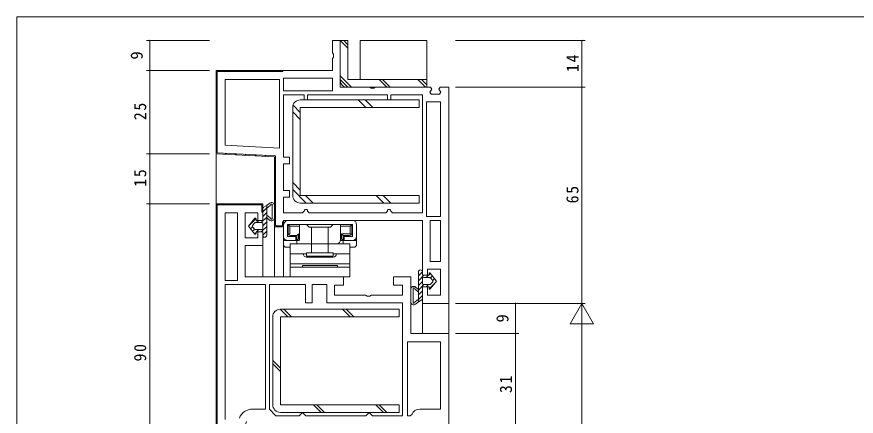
# Model space of a CAD drawing. Units: millimetres on the paper. Extents: x -420 to 373, y -297 to 267.
# Drawn here: x -417.7 to -165.2, y 144.4 to 264.4 of the extents above; entities that cross this region are included whole.
import ezdxf
from ezdxf.enums import TextEntityAlignment as Align

# ---------------------------------------------------------------- set-up
doc = ezdxf.new("R2010")
doc.units = ezdxf.units.MM
for name, color, linetype, lineweight in [('0-1_YKK_ZWAK', 7, 'Continuous', 9), ('0-3_YKK_12', 2, 'Continuous', 9), ('0-4_YKK_D', 6, 'Continuous', 9), ('0-6_YKK_13', 4, 'Continuous', 9), ('0-7_YKK_11', 7, 'Continuous', 9)]:
    doc.layers.add(name, color=color, linetype=linetype, lineweight=lineweight)
doc.styles.add('ＭＳ ゴシック', font='')
doc.styles.get('ＭＳ ゴシック').set_extended_font_data('MS Gothic')

msp = doc.modelspace()

# ---------------------------------------------------------------- linework, layer by layer
at = {"layer": '0-1_YKK_ZWAK'}
for p in [(-417.7, -260.6), (352.3, 264.4)]:
    msp.add_line(p, (-417.7, 264.4), dxfattribs=at)
at = {"layer": '0-3_YKK_12'}
for p, q in [((-357.725, 223.72), (-357.725, 4.395)), ((-340.225, 201.746), (-340.225, 186.246)), ((-337.525, 201.746), (-337.525, 186.246)), ((-343.725, 196.146), (-343.725, 186.246)), ((-295.725, 178.746), (-295.725, 169.246)), ((-287.725, 178.746), (-287.725, 4.395))]:
    msp.add_line(p, q, dxfattribs=at)
at = {"layer": '0-4_YKK_D'}
for p, q in [((-359.72, 257.246), (-378.725, 257.246)), ((-377.725, 257.246), (-377.725, 248.246)), ((-285.725, 257.246), (-246.725, 257.246)), ((-247.725, 243.246), (-247.725, 257.246)), ((-359.72, 248.246), (-378.725, 248.246)), ((-359.72, 248.246), (-378.725, 248.246)), ((-377.725, 248.246), (-377.725, 223.246)), ((-285.725, 243.246), (-246.725, 243.246)), ((-285.725, 243.246), (-246.725, 243.246)), ((-247.725, 243.246), (-247.725, 178.246)), ((-359.719, 223.246), (-378.725, 223.246)), ((-359.719, 223.246), (-378.725, 223.246)), ((-377.725, 223.246), (-377.725, 208.246)), ((-359.719, 208.246), (-378.725, 208.246)), ((-359.719, 208.246), (-378.725, 208.246)), ((-377.725, 208.246), (-377.725, 118.246)), ((-285.725, 178.246), (-246.725, 178.246)), ((-285.725, 178.246), (-266.725, 178.246)), ((-285.725, 178.246), (-246.725, 178.246)), ((-267.725, 178.246), (-267.725, 169.246)), ((-247.725, 178.246), (-251.225, 172.184)), ((-247.725, 178.246), (-244.225, 172.184)), ((-247.725, 178.246), (-247.725, 166.121)), ((-251.225, 172.184), (-244.225, 172.184)), ((-285.725, 169.246), (-266.725, 169.246)), ((-285.725, 169.246), (-266.725, 169.246)), ((-267.725, 169.246), (-267.725, 138.246)), ((-247.725, 171.246), (-247.725, -165.754))]:
    msp.add_line(p, q, dxfattribs=at)
for centre, start, end in [((-377.725, 257.246), 90, 270), ((-377.725, 257.246), 270, 90), ((-247.725, 257.246), 90, 270), ((-247.725, 257.246), 270, 90), ((-377.725, 248.246), 90, 270), ((-377.725, 248.246), 90, 270), ((-377.725, 248.246), 270, 90), ((-377.725, 248.246), 270, 90), ((-247.725, 243.246), 90, 270), ((-247.725, 243.246), 90, 270), ((-247.725, 243.246), 270, 90), ((-247.725, 243.246), 270, 90), ((-377.725, 223.246), 90, 270), ((-377.725, 223.246), 90, 270), ((-377.725, 223.246), 270, 90), ((-377.725, 223.246), 270, 90), ((-377.725, 208.246), 90, 270), ((-377.725, 208.246), 90, 270), ((-377.725, 208.246), 270, 90), ((-377.725, 208.246), 270, 90), ((-267.725, 178.246), 90, 270), ((-267.725, 178.246), 270, 90), ((-267.725, 169.246), 90, 270), ((-267.725, 169.246), 90, 270), ((-267.725, 169.246), 270, 90), ((-267.725, 169.246), 270, 90)]:
    msp.add_arc(centre, 0.106, start, end, dxfattribs=at)
at = {"layer": '0-6_YKK_13'}
for p, q in [((-320.425, 257.246), (-318.125, 257.246)), ((-320.425, 245.246), (-320.425, 257.246)), ((-320.425, 257.246), (-318.125, 254.946)), ((-319.364, 257.246), (-318.125, 256.007)), ((-318.125, 257.246), (-318.125, 245.546)), ((-314.425, 257.246), (-314.425, 245.546)), ((-320.425, 246.64), (-317.031, 243.246)), ((-320.425, 245.579), (-318.092, 243.246)), ((-318.125, 245.546), (-294.425, 245.546)), ((-308.725, 245.546), (-306.425, 243.246)), ((-307.664, 245.546), (-305.364, 243.246)), ((-297.058, 245.546), (-294.758, 243.246)), ((-295.996, 245.546), (-294.425, 243.975)), ((-294.425, 245.546), (-294.425, 243.246)), ((-294.425, 243.246), (-318.425, 243.246)), ((-334.615, 237.85), (-332.426, 235.66)), ((-314.999, 239.446), (-312.699, 237.146)), ((-312.876, 239.446), (-310.576, 237.146)), ((-334.725, 210.745), (-334.726, 237.145)), ((-334.726, 235.837), (-332.426, 233.537)), ((-334.725, 214.626), (-332.425, 212.326)), ((-334.725, 212.503), (-330.667, 208.445)), ((-330.844, 210.745), (-328.544, 208.445)), ((-309.633, 210.746), (-307.333, 208.446)), ((-307.51, 210.746), (-305.21, 208.446)), ((-343.725, 205.833), (-342.525, 207.033)), ((-342.525, 206.913), (-341.546, 207.74)), ((-342.525, 198.746), (-342.525, 207.713)), ((-340.925, 203.751), (-340.926, 207.957)), ((-340.225, 203.984), (-340.225, 207.718)), ((-343.725, 206.873), (-343.725, 203.246)), ((-343.725, 204.418), (-342.525, 205.618)), ((-342.525, 204.788), (-341.546, 203.961)), ((-348.025, 201.496), (-346.084, 203.871)), ((-347.861, 201.697), (-345.739, 203.818)), ((-346.224, 202.435), (-346.837, 201.685)), ((-345.992, 202.546), (-344.025, 202.546)), ((-345.725, 203.743), (-345.725, 203.246)), ((-345.725, 203.246), (-343.725, 203.246)), ((-345.597, 202.546), (-344.898, 203.246)), ((-344.183, 202.546), (-342.525, 204.204)), ((-343.725, 201.59), (-342.525, 202.79)), ((-343.725, 202.246), (-343.725, 200.746)), ((-342.525, 203.989), (-341.704, 203.295)), ((-336.321, 203.218), (-316.721, 203.218)), ((-336.321, 202.018), (-316.721, 202.018)), ((-336.321, 198.418), (-336.321, 202.018)), ((-336.221, 202.018), (-334.221, 202.018)), ((-336.221, 202.018), (-336.221, 200.018)), ((-317.621, 202.018), (-335.421, 202.018)), ((-332.721, 197.418), (-332.721, 202.018)), ((-329.721, 201.218), (-330.521, 202.018)), ((-330.117, 202.018), (-322.926, 202.018)), ((-323.321, 201.218), (-322.521, 202.018)), ((-320.321, 197.418), (-320.321, 202.018)), ((-318.821, 202.018), (-316.821, 202.018)), ((-316.821, 200.018), (-316.821, 202.018)), ((-316.721, 198.418), (-316.721, 202.018)), ((-315.521, 202.018), (-315.521, 198.418)), ((-348.025, 201.496), (-346.084, 199.12)), ((-347.405, 200.738), (-346.837, 201.306)), ((-346.837, 201.306), (-346.224, 200.556)), ((-346.769, 199.959), (-346.199, 200.529)), ((-346.133, 199.181), (-345.725, 199.59)), ((-344.025, 200.446), (-345.991, 200.446)), ((-345.725, 199.746), (-345.725, 199.248)), ((-345.725, 199.746), (-343.725, 199.746)), ((-345.569, 199.746), (-344.869, 200.446)), ((-344.155, 199.746), (-342.525, 201.376)), ((-343.725, 199.746), (-343.725, 198.746)), ((-343.724, 198.762), (-342.525, 199.962)), ((-337.521, 198.418), (-337.521, 201.518)), ((-336.321, 200.018), (-336.121, 200.018)), ((-336.121, 199.418), (-336.121, 201.318)), ((-335.621, 201.518), (-335.916, 201.813)), ((-335.621, 201.518), (-332.721, 201.518)), ((-335.621, 199.218), (-335.621, 201.518)), ((-329.721, 201.218), (-323.321, 201.218)), ((-329.021, 201.218), (-324.021, 201.218)), ((-329.021, 193.518), (-329.021, 201.218)), ((-324.021, 193.518), (-324.021, 201.218)), ((-317.421, 199.218), (-317.421, 201.518)), ((-316.921, 199.418), (-316.921, 201.318)), ((-316.921, 200.018), (-316.721, 200.018)), ((-315.521, 196.718), (-315.521, 200.018)), ((-342.869, 198.203), (-342.582, 198.49)), ((-337.521, 197.218), (-332.704, 197.218)), ((-337.521, 197.218), (-337.521, 195.718)), ((-333.771, 198.418), (-336.321, 198.418)), ((-336.321, 197.218), (-333.771, 197.218)), ((-335.621, 199.218), (-335.916, 198.923)), ((-333.521, 198.718), (-335.421, 198.718)), ((-333.771, 197.218), (-333.771, 198.418)), ((-333.521, 198.718), (-333.021, 199.218)), ((-333.521, 196.218), (-333.521, 198.718)), ((-333.021, 197.718), (-333.021, 199.218)), ((-320.338, 197.218), (-315.521, 197.218)), ((-320.321, 197.718), (-320.021, 197.718)), ((-317.421, 199.218), (-320.021, 199.218)), ((-319.521, 198.718), (-320.021, 199.218)), ((-319.521, 196.218), (-319.521, 198.718)), ((-317.621, 198.718), (-319.521, 198.718)), ((-316.721, 198.418), (-319.271, 198.418)), ((-319.271, 197.218), (-319.271, 198.418)), ((-319.271, 197.218), (-316.721, 197.218)), ((-317.421, 199.218), (-317.126, 198.923)), ((-337.521, 195.718), (-337.021, 195.218)), ((-337.021, 195.218), (-335.521, 195.218)), ((-317.521, 196.218), (-335.521, 196.218)), ((-335.521, 196.218), (-335.521, 190.221)), ((-317.521, 190.222), (-317.521, 196.218)), ((-335.521, 193.218), (-330.521, 193.218)), ((-330.521, 193.518), (-322.521, 193.518)), ((-322.521, 192.218), (-330.521, 192.218)), ((-322.521, 193.518), (-322.521, 192.518)), ((-322.521, 193.218), (-317.521, 193.218)), ((-335.521, 190.221), (-317.521, 190.222)), ((-335.521, 190.221), (-317.521, 190.222)), ((-335.521, 186.246), (-335.521, 190.221)), ((-321.271, 189.222), (-321.271, 189.722)), ((-317.521, 190.222), (-317.521, 186.246)), ((-335.521, 189.221), (-317.521, 189.222)), ((-296.925, 187.746), (-296.925, 178.779)), ((-295.726, 187.729), (-296.925, 186.53)), ((-296.581, 188.288), (-296.868, 188.001)), ((-295.725, 186.746), (-295.725, 187.746)), ((-293.317, 187.311), (-293.725, 186.902)), ((-293.725, 186.746), (-293.725, 187.244)), ((-291.425, 184.996), (-293.367, 187.372)), ((-317.521, 186.246), (-335.521, 186.246)), ((-295.295, 186.746), (-296.925, 185.116)), ((-295.725, 184.902), (-296.925, 183.702)), ((-293.725, 186.746), (-295.725, 186.746)), ((-295.725, 184.246), (-295.725, 185.746)), ((-295.425, 186.046), (-293.459, 186.046)), ((-293.881, 186.746), (-294.581, 186.046)), ((-291.589, 184.795), (-293.711, 182.673)), ((-291.425, 184.996), (-293.366, 182.62)), ((-292.681, 186.532), (-293.251, 185.962)), ((-292.613, 185.186), (-293.226, 185.936)), ((-293.226, 184.056), (-292.613, 184.806)), ((-292.045, 185.754), (-292.613, 185.185)), ((-299.225, 182.508), (-299.225, 178.774)), ((-298.525, 182.741), (-298.525, 178.534)), ((-296.925, 181.704), (-297.909, 182.53)), ((-296.925, 182.503), (-297.751, 183.197)), ((-295.267, 183.946), (-296.925, 182.287)), ((-295.725, 182.073), (-296.925, 180.873)), ((-293.725, 183.246), (-295.725, 183.246)), ((-295.725, 179.618), (-295.725, 183.246)), ((-293.458, 183.946), (-295.425, 183.946)), ((-293.853, 183.946), (-294.553, 183.246)), ((-293.725, 182.748), (-293.725, 183.246)), ((-296.925, 179.578), (-297.909, 178.751)), ((-295.725, 180.659), (-296.925, 179.459)), ((-340.725, 147.845), (-340.725, 174.245)), ((-336.142, 174.245), (-338.442, 176.545)), ((-338.426, 176.545), (-302.726, 176.546)), ((-302.725, 174.246), (-338.425, 174.245)), ((-338.425, 174.245), (-338.425, 147.845)), ((-335.081, 174.245), (-337.381, 176.545)), ((-317.404, 174.246), (-319.704, 176.546)), ((-316.343, 174.246), (-318.643, 176.546)), ((-302.726, 176.546), (-302.725, 174.246)), ((-338.425, 158.851), (-340.725, 161.151)), ((-338.425, 157.79), (-340.725, 160.09)), ((-338.425, 147.845), (-302.725, 147.846)), ((-326.181, 145.545), (-328.481, 147.845)), ((-325.119, 145.545), (-327.419, 147.845)), ((-307.443, 145.546), (-309.743, 147.846)), ((-306.382, 145.546), (-308.682, 147.846)), ((-302.725, 147.846), (-302.725, 145.546)), ((-302.725, 145.546), (-338.425, 145.545))]:
    msp.add_line(p, q, dxfattribs=at)
for points in [[(-314.425, 257.246), (-294.425, 257.246), (-294.425, 245.546)], [(-332.426, 239.445), (-296.726, 239.446), (-296.726, 237.146), (-332.426, 237.145), (-332.425, 210.745), (-296.725, 210.746), (-296.725, 208.446), (-332.425, 208.445)], [(-343.57, 207.136), (-342.525, 207.713), (-341.704, 208.407)], [(-320.321, 201.518), (-317.421, 201.518), (-317.126, 201.813)], [(-333.521, 197.218), (-333.021, 197.718), (-332.721, 197.718)], [(-319.521, 197.218), (-320.021, 197.718), (-320.021, 199.218)], [(-315.521, 197.218), (-315.521, 195.718), (-316.021, 195.218), (-317.521, 195.218)], [(-330.521, 193.518), (-330.521, 192.518), (-322.521, 192.518)], [(-331.771, 189.222), (-331.771, 189.722), (-321.271, 189.722)], [(-295.88, 179.355), (-296.925, 178.779), (-297.75, 178.085)]]:
    msp.add_lwpolyline(points, dxfattribs=at)
for centre, radius, start, end in [((-318.425, 245.246), 2, 180, 270), ((-332.426, 237.145), 2.3, 90.00151, 180.00151), ((-332.425, 210.745), 2.3, 180.00151, 270.00151), ((-343.425, 206.873), 0.3, 118.8896, 180.00302), ((-341.122, 207.721), 0.897, 359.80255, 130.11365), ((-342.189, 208.506), 1, 310.04936, 332.44691), ((-341.125, 207.951), 0.2, 334.72615, 152.44691), ((-345.992, 202.246), 0.3, 90.00302, 140.75041), ((-345.927, 203.743), 0.202, 0.00302, 140.75041), ((-344.025, 202.246), 0.3, 0.00302, 90.00302), ((-341.125, 203.984), 0.9, 229.95668, 0.00302), ((-342.189, 203.196), 1, 27.55913, 49.95668), ((-341.125, 203.751), 0.2, 207.55913, 25.27989), ((-335.807, 201.581), 1.716, 107.45262, 182.1152), ((-335.421, 201.318), 0.7, 90.00151, 180.00151), ((-317.621, 201.318), 0.7, 0.00151, 90.00151), ((-316.721, 202.018), 1.2, 0.00151, 90.00151), ((-346.604, 201.496), 0.3, 140.75041, 219.25562), ((-345.991, 200.746), 0.3, 219.25562, 270.00302), ((-344.025, 200.746), 0.3, 270.00302, 0.00302), ((-345.927, 199.248), 0.202, 219.25562, 0.00302), ((-343.125, 198.746), 0.6, 180.00302, 0.00302), ((-336.321, 198.418), 1.2, 180.00151, 270.00151), ((-335.421, 199.418), 0.7, 180.00151, 270.00151), ((-321.521, 197.418), 1.2, 270.00151, 0.00151), ((-317.621, 199.418), 0.7, 270.00151, 0.00151), ((-316.721, 198.418), 1.2, 270.00151, 0.00151), ((-330.521, 193.218), 1, 180.00151, 270.00151), ((-322.521, 193.218), 1, 270.00151, 0.00151), ((-296.325, 187.746), 0.6, 0.00302, 180.00302), ((-293.523, 187.244), 0.202, 39.25562, 180.00302), ((-295.425, 185.746), 0.3, 90.00302, 180.00302), ((-293.459, 185.746), 0.3, 39.25562, 90.00302), ((-292.846, 184.996), 0.3, 320.75041, 39.25562), ((-298.328, 182.511), 0.897, 49.89241, 180.20349), ((-298.325, 182.741), 0.2, 27.55913, 205.27989), ((-297.269, 183.28), 0.986, 206.94604, 229.50815), ((-295.425, 184.246), 0.3, 180.00302, 270.00302), ((-293.523, 182.748), 0.202, 180.00302, 320.75041), ((-293.459, 184.246), 0.3, 270.00302, 320.75041), ((-296.025, 179.618), 0.3, 298.8896, 0.00302), ((-298.328, 178.771), 0.897, 179.80255, 310.11365), ((-298.325, 178.541), 0.2, 154.72615, 332.44691), ((-297.269, 178.002), 0.986, 130.49794, 153.06003), ((-338.425, 174.245), 2.3, 90.00151, 180.00151), ((-338.425, 147.845), 2.3, 180.00151, 270.00151)]:
    msp.add_arc(centre, radius, start, end, dxfattribs=at)
at = {"layer": '0-7_YKK_11'}
for p, q in [((-357.225, 248.246), (-337.725, 248.246)), ((-357.21, 248.246), (-356.91, 247.946)), ((-354.382, 248.246), (-354.082, 247.946)), ((-351.554, 248.246), (-351.254, 247.946)), ((-348.725, 248.246), (-348.425, 247.946)), ((-345.897, 248.246), (-345.597, 247.946)), ((-343.068, 248.246), (-342.768, 247.946)), ((-340.24, 248.246), (-339.94, 247.946)), ((-337.725, 248.246), (-337.725, 247.946)), ((-357.725, 245.932), (-357.425, 245.632)), ((-338.725, 245.546), (-338.725, 224.954)), ((-357.725, 243.104), (-357.425, 242.804)), ((-357.725, 240.275), (-357.425, 239.975)), ((-322.725, 242.146), (-337.525, 242.146)), ((-295.725, 205.546), (-295.725, 240.946)), ((-357.725, 237.447), (-357.425, 237.147)), ((-294.525, 204.446), (-294.525, 238.846)), ((-357.725, 234.618), (-357.425, 234.318)), ((-357.725, 231.79), (-357.425, 231.49)), ((-357.725, 228.962), (-357.425, 228.662)), ((-357.725, 226.133), (-357.425, 225.833)), ((-354.995, 223.403), (-354.678, 223.086)), ((-352.01, 223.247), (-351.693, 222.93)), ((-349.025, 223.09), (-348.708, 222.773)), ((-346.041, 222.934), (-345.724, 222.617)), ((-343.056, 222.777), (-342.739, 222.46)), ((-340.225, 219.947), (-339.925, 219.647)), ((-340.225, 217.118), (-339.925, 216.818)), ((-340.225, 214.29), (-339.925, 213.99)), ((-340.225, 211.462), (-339.925, 211.162)), ((-357.579, 208.099), (-357.367, 207.887)), ((-354.897, 208.246), (-354.597, 207.946)), ((-352.068, 208.246), (-351.768, 207.946)), ((-349.24, 208.246), (-348.94, 207.946)), ((-346.411, 208.246), (-346.111, 207.946)), ((-340.225, 208.633), (-339.925, 208.333)), ((-357.725, 205.417), (-357.425, 205.117)), ((-351.325, 205.546), (-351.325, 185.146)), ((-344.025, 205.859), (-343.911, 205.746)), ((-340.225, 205.805), (-339.925, 205.505)), ((-357.725, 202.589), (-357.425, 202.289)), ((-340.225, 202.976), (-339.925, 202.676)), ((-293.425, 190.846), (-293.425, 203.246)), ((-357.725, 199.761), (-357.425, 199.46)), ((-339.725, 201.546), (-337.825, 201.546)), ((-338.795, 201.546), (-338.495, 201.246)), ((-357.725, 196.932), (-357.425, 196.632)), ((-357.725, 194.104), (-357.425, 193.804)), ((-357.725, 191.275), (-357.425, 190.975)), ((-357.725, 188.447), (-357.425, 188.147)), ((-357.725, 185.618), (-357.425, 185.318)), ((-357.725, 182.79), (-357.425, 182.49)), ((-355.025, 143.446), (-355.025, 183.946)), ((-341.725, 183.946), (-341.725, 146.498)), ((-357.725, 179.961), (-357.425, 179.662)), ((-357.725, 177.133), (-357.425, 176.833)), ((-357.725, 174.305), (-357.425, 174.005)), ((-357.725, 171.476), (-357.425, 171.176)), ((-357.725, 168.648), (-357.425, 168.348)), ((-300.225, 144.546), (-300.225, 166.746)), ((-357.725, 165.819), (-357.425, 165.519)), ((-357.725, 162.991), (-357.425, 162.691)), ((-357.725, 160.163), (-357.425, 159.863)), ((-357.725, 157.334), (-357.425, 157.034)), ((-357.725, 154.506), (-357.425, 154.206)), ((-357.725, 151.677), (-357.425, 151.377)), ((-357.725, 148.849), (-357.425, 148.549)), ((-357.725, 146.02), (-357.425, 145.72))]:
    msp.add_line(p, q, dxfattribs=at)
for points in [[(-287.725, 243.246), (-287.725, 178.246), (-295.725, 178.246), (-295.725, 183.246), (-294.225, 183.246), (-294.225, 180.746), (-290.225, 180.746), (-290.225, 188.546), (-294.225, 188.546), (-294.225, 186.746), (-295.725, 186.746), (-295.725, 203.246), (-337.525, 203.246), (-337.525, 201.246), (-340.225, 201.246), (-340.225, 222.329), (-357.725, 223.246), (-357.725, 248.246), (-322.725, 248.246), (-322.725, 251.88), (-322.475, 252.313), (-322.475, 253.179), (-322.725, 253.612), (-322.725, 257.246), (-320.425, 257.246), (-320.425, 243.246), (-311.591, 243.246), (-311.158, 242.996), (-310.292, 242.996), (-309.859, 243.246), (-293.247, 243.246), (-292.884, 242.682), (-293.466, 241.709), (-293.103, 241.146), (-290.547, 241.146), (-290.184, 241.709), (-290.766, 242.682), (-290.403, 243.246)], [(-338.725, 245.546), (-338.725, 224.954), (-355.025, 225.808), (-355.025, 245.546)], [(-322.725, 242.146), (-337.525, 242.146), (-337.525, 245.946), (-322.725, 245.946)], [(-294.525, 204.446), (-294.525, 238.846), (-290.225, 238.846), (-290.225, 204.446)], [(-351.325, 205.546), (-351.325, 185.146), (-355.025, 185.146), (-355.025, 205.546)], [(-293.425, 190.846), (-293.425, 203.246), (-290.225, 203.246), (-290.225, 190.846)], [(-341.725, 183.946), (-341.725, 146.498), (-339.772, 144.546), (-332.725, 144.546), (-332.225, 145.046), (-331.725, 145.546), (-331.225, 145.046), (-330.725, 144.546), (-312.725, 144.546), (-312.225, 145.046), (-311.725, 145.546), (-311.225, 145.046), (-310.725, 144.546), (-301.725, 144.546), (-301.725, 178.446), (-324.425, 178.446), (-324.425, 183.946), (-328.825, 183.946), (-328.825, 178.446), (-330.825, 178.446), (-330.825, 183.946)]]:
    msp.add_lwpolyline(points, close=True, dxfattribs=at)
for points in [[(-337.725, 247.946), (-357.425, 247.946), (-357.425, 223.53), (-339.925, 222.613), (-339.925, 201.746), (-339.725, 201.546)], [(-295.725, 205.546), (-295.725, 240.946), (-305.225, 240.946), (-305.225, 239.446), (-306.225, 239.446), (-306.225, 240.946), (-330.225, 240.946), (-330.225, 239.446), (-331.225, 239.446), (-331.225, 240.946), (-337.525, 240.946), (-337.525, 222.246), (-335.725, 222.246), (-335.725, 220.246), (-337.525, 220.246), (-337.525, 212.246), (-335.725, 212.246), (-335.725, 210.246), (-337.525, 210.246), (-337.525, 205.546), (-331.725, 205.546), (-331.225, 206.046)], [(-357.725, 208.246), (-357.725, 118.246), (-349.725, 118.246), (-349.725, 123.246), (-351.225, 123.246), (-351.225, 120.946), (-355.025, 120.946), (-355.025, 128.546), (-351.225, 128.546), (-351.225, 126.746), (-349.725, 126.746), (-349.725, 133.246), (-347.835, 136.519), (-347.966, 136.746), (-349.725, 136.746), (-349.725, 139.246), (-348.653, 142.82)], [(-287.725, 138.246), (-287.725, 169.246), (-299.225, 169.246), (-299.225, 186.246), (-304.425, 186.246), (-304.425, 183.746), (-301.725, 183.746), (-301.725, 180.746), (-311.059, 180.746), (-311.492, 180.496), (-312.358, 180.496), (-312.791, 180.746), (-322.125, 180.746), (-322.125, 183.746), (-319.425, 183.746), (-319.425, 186.246), (-349.025, 186.246), (-349.025, 195.646), (-343.725, 195.646), (-343.725, 199.746), (-345.225, 199.746), (-345.225, 197.946), (-349.025, 197.946), (-349.025, 205.546), (-345.225, 205.546), (-345.225, 203.246), (-343.725, 203.246), (-343.725, 208.246), (-357.725, 208.246)], [(-349.725, 118.746), (-349.725, 120.746), (-350.025, 120.746), (-350.025, 118.546), (-357.425, 118.546), (-357.425, 207.946), (-344.025, 207.946), (-344.025, 205.746), (-343.725, 205.746), (-343.725, 207.746)], [(-330.225, 206.046), (-329.725, 205.546), (-306.725, 205.546), (-306.225, 206.046)], [(-305.225, 206.046), (-304.725, 205.546), (-295.725, 205.546)], [(-339.725, 201.546), (-337.825, 201.546), (-337.825, 202.746), (-337.525, 202.746)], [(-355.025, 143.446), (-355.025, 183.946), (-342.925, 183.946), (-342.925, 146.546), (-346.737, 146.546)], [(-300.225, 144.546), (-300.225, 166.746), (-290.225, 166.746), (-290.225, 146.546), (-296.525, 146.546)], [(-298.882, 144.879), (-299.354, 144.546), (-300.225, 144.546)]]:
    msp.add_lwpolyline(points, dxfattribs=at)
for centre, radius, start, end in [((-330.725, 206.046), 0.5, 359.99998, 180), ((-305.725, 206.046), 0.5, 359.99998, 180), ((-346.737, 142.246), 4.3, 89.99997, 159.25763), ((-296.525, 144.046), 2.5, 90, 160.52876)]:
    msp.add_arc(centre, radius, start, end, dxfattribs=at)

# ---------------------------------------------------------------- texts
at = {"layer": '0-4_YKK_D', "color": 3, "style": 'ＭＳ ゴシック'}
for p in [(-378.725, 251.546), (-268.725, 172.546)]:
    msp.add_text('9', height=3.666, rotation=90, dxfattribs=at).set_placement(p, align=Align.BOTTOM_LEFT)
at = {"layer": '0-4_YKK_D', "color": 3, "char_height": 3.666, "attachment_point": 7, "rotation": 90, "style": 'ＭＳ ゴシック'}
for s, insert in [('\\T1.21;\\W0.95;14', (-248.725, 247.808)), ('\\T1.21;\\W0.95;25', (-378.725, 233.346)), ('\\T1.21;\\W0.95;15', (-378.725, 213.346)), ('\\T1.21;\\W0.95;65', (-248.725, 208.346)), ('\\T1.21;\\W0.95;90', (-378.725, 160.846)), ('\\T1.21;\\W0.95;31', (-268.725, 151.346))]:
    msp.add_mtext(s, dxfattribs=dict(at, insert=insert))

doc.saveas('drawing.dxf')
